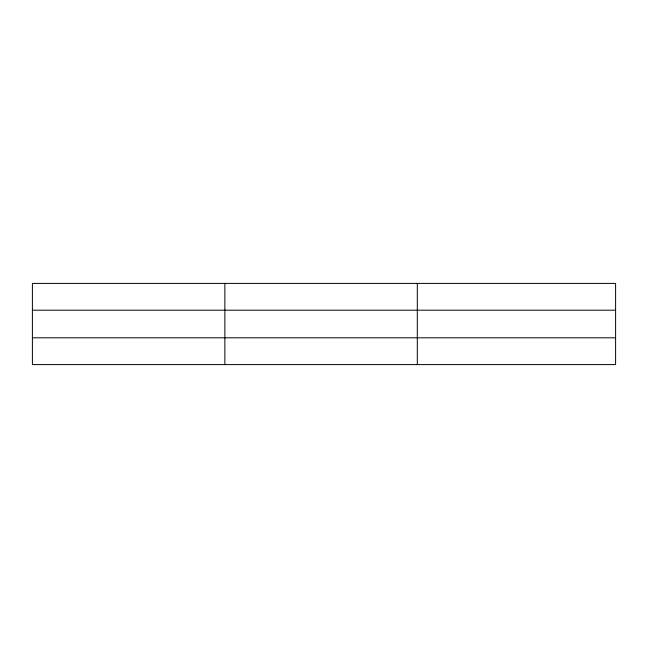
<?xml version="1.0" encoding="UTF-8"?>
<svg xmlns="http://www.w3.org/2000/svg" width="648" height="648" viewBox="0 0 648 648"><rect width="100%" height="100%" fill="white"/><g stroke="black" fill="none" stroke-linecap="round" stroke-linejoin="round"><path stroke-width="0.97" d="M224.856 364.597L224.856 283.403M417.312 364.597L417.312 283.403M32.4 310.198L615.6 310.198M32.4 337.802L615.6 337.802M615.6 283.403L32.4 283.403L32.4 364.597L615.6 364.597L615.6 283.403"/></g></svg>
